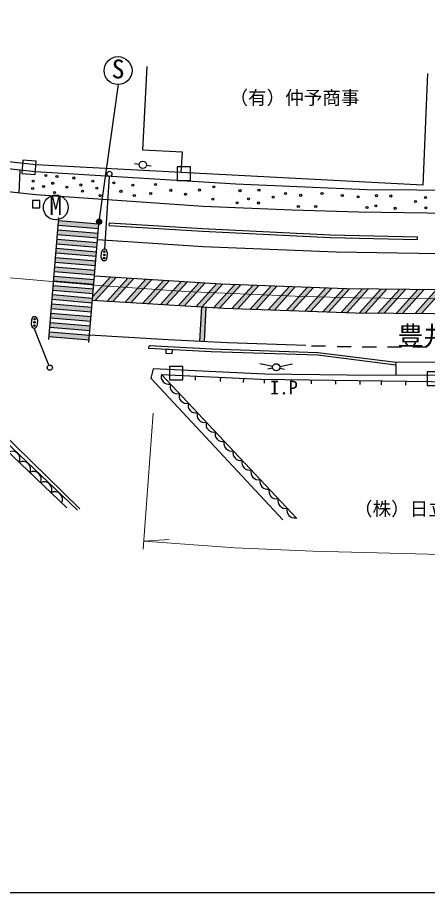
# Model space of a CAD drawing. Units: millimetres at full size, sheet at 1:1000; details may follow other scales. Extents: x 40000 to 680000, y 20000 to 380000.
# Drawn here: x 276076 to 315796, y 205000 to 289678 of the extents above; entities that cross this region are included whole.
import ezdxf
from ezdxf.enums import TextEntityAlignment as Align

# ---------------------------------------------------------------- set-up
doc = ezdxf.new("R2010")
doc.units = ezdxf.units.MM
doc.header["$LTSCALE"] = 1000
doc.linetypes.add('CHAIN', pattern=[18.5, 12, -1.5, 3.5, -1.5])
for name, color, linetype, lineweight in [('M-BGD', 7, 'Continuous', 25), ('M-BGD-EXST', 7, 'Continuous', 25), ('M-BMK', 2, 'CHAIN', 13), ('M-STR-HTXT', 7, 'Continuous', 13), ('M-STR-STRC', 7, 'Continuous', 25), ('M-TTL-BAND', 7, 'Continuous', 25)]:
    doc.layers.add(name, color=color, linetype=linetype, lineweight=lineweight)
doc.layers.add('M-BMK-HTXT', color=7, linetype='Continuous')
doc.styles.add('ＭＳ ゴシック', font='')
doc.styles.get('ＭＳ ゴシック').set_extended_font_data('MS Gothic')

msp = doc.modelspace()

# ---------------------------------------------------------------- hatches: boundary and pattern name
at = {"layer": 'M-BGD-EXST'}
msp.add_hatch(color=256, dxfattribs=at).paths.add_polyline_path([(283758, 269805, 1), (284197, 270044, 0.41421), (283858, 270144, 0.41421)])
at = {"layer": 'M-STR-STRC'}
for points in [[(283959, 269704), (280073, 270032), (280035, 269583), (283921, 269256)], [(283884, 268807), (279997, 269135), (279959, 268686), (283846, 268359)], [(283808, 267910), (279921, 268238), (279884, 267790), (283770, 267462)], [(283732, 267013), (279846, 267341), (279808, 266893), (283695, 266565)], [(283657, 266117), (279770, 266444), (279732, 265996), (283619, 265668)], [(283581, 265220), (279695, 265548), (279657, 265099), (283543, 264771)], [(283505, 264323), (279619, 264651), (279581, 264202), (283468, 263875)], [(285621, 264517), (285048, 264553), (283368, 262690), (283338, 262337), (283639, 262319)], [(287340, 264408), (286767, 264444), (284786, 262247), (285359, 262211)], [(289060, 264298), (288487, 264335), (286506, 262139), (287080, 262103)], [(290779, 264189), (290206, 264226), (288227, 262031), (288801, 261995)], [(283430, 263426), (279543, 263754), (279505, 263305), (283392, 262978)], [(292499, 264080), (291925, 264116), (289948, 261924), (290521, 261888)], [(294218, 263971), (293645, 264007), (291669, 261816), (292242, 261780)], [(295940, 263865), (295817, 263869), (295364, 263898), (293389, 261708), (293963, 261672)], [(297698, 263798), (297112, 263820), (295110, 261600), (295684, 261565)], [(299456, 263731), (298870, 263754), (296849, 261513), (297437, 261493)], [(301213, 263665), (300627, 263687), (298612, 261452), (299199, 261431)], [(302971, 263598), (302385, 263620), (300374, 261390), (300962, 261370)], [(304729, 263531), (304143, 263553), (302137, 261329), (302724, 261309)], [(306486, 263464), (305900, 263487), (303899, 261268), (304487, 261247)], [(308252, 263406), (307950, 263409), (307658, 263420), (305662, 261206), (306249, 261186)], [(310057, 263393), (309455, 263397), (307424, 261145), (308012, 261124)], [(311863, 263379), (311261, 263383), (309196, 261094), (309797, 261088)], [(313668, 263365), (313066, 263369), (310999, 261077), (311599, 261071)], [(315474, 263351), (314872, 263356), (312801, 261060), (313402, 261054)], [(283354, 262529), (279468, 262857), (279430, 262409), (283316, 262081)], [(317280, 263338), (317205, 263338), (316677, 263342), (314603, 261042), (315204, 261037)], [(283279, 261633), (279392, 261960), (279354, 261512), (283241, 261184)], [(294337, 261649), (293888, 261677), (293706, 258328), (294155, 258304)], [(283203, 260736), (279316, 261063), (279279, 260615), (283165, 260287)], [(283127, 259839), (279241, 260167), (279203, 259718), (283090, 259391)], [(283052, 258942), (279165, 259270), (279127, 258821), (283014, 258494)]]:
    msp.add_hatch(color=256, dxfattribs=at).paths.add_polyline_path(points)

# ---------------------------------------------------------------- linework, layer by layer
at = {"layer": 'M-BGD'}
for p, q in [((287871, 275456), (287397, 275511)), ((288566, 275375), (289040, 275319)), ((276288, 274914), (276207, 272685)), ((284960, 269549), (284975, 269799)), ((314814, 268193), (314819, 268443)), ((288811, 257655), (288825, 257904)), ((300799, 255898), (299562, 256153)), ((300799, 255756), (300331, 255660)), ((301484, 255898), (302722, 256153)), ((301484, 255756), (301952, 255660)), ((312730, 256027), (312727, 255057)), ((312730, 256027), (312762, 256275)), ((328974, 256423), (312762, 256275)), ((303134, 241202), (290019, 255122)), ((293308, 254573), (293326, 254973)), ((295744, 254464), (295762, 254863)), ((297982, 254363), (298000, 254762)), ((300008, 254284), (300014, 254684)), ((302578, 254247), (302583, 254647)), ((304567, 254219), (304573, 254618)), ((306910, 254185), (306916, 254585)), ((309257, 254151), (309263, 254551)), ((311333, 254122), (311339, 254522)), ((313691, 254088), (313697, 254488))]:
    msp.add_line(p, q, dxfattribs=at)
for points in [[(356006, 271696), (334500, 270759), (324671, 270625), (309116, 270825), (302677, 271041), (294064, 271403), (277845, 272508), (259190, 274530), (257342, 272543), (246613, 274106), (246028, 275074), (230501, 277814), (215615, 280693), (196253, 284519), (173681, 288979), (150433, 293572), (130068, 297608), (113019, 301105), (112088, 300690), (111365, 301570), (94571, 304736), (72573, 309080)], [(355926, 274024), (340983, 273205), (329338, 272884), (309916, 272990), (297237, 273548), (277813, 274749), (266866, 275932), (260307, 276641), (259038, 276716), (258366, 276497), (257702, 276088), (256209, 274426), (245428, 275817), (230528, 278353), (213309, 281920), (199224, 284901), (170802, 290228), (150528, 294300), (133021, 297766), (100333, 304498), (72726, 309832)], [(291947, 274663), (277863, 275430), (271665, 276100), (272344, 285746)], [(315781, 284259), (315358, 273451), (291947, 274663), (292050, 276650), (288227, 276848), (288646, 284945)], [(284960, 269549), (293995, 269016), (306351, 268383), (314814, 268193)], [(284975, 269799), (294009, 269265), (306360, 268633), (314819, 268443)], [(454782, 267850), (425601, 264145), (398362, 260670), (380044, 258383), (368754, 257187), (363873, 256776), (349824, 256176), (325673, 255015), (308018, 255073), (300042, 255175), (289232, 255672), (289009, 254789), (301783, 241052)], [(290019, 255122), (299619, 254689), (318505, 254419), (326624, 254563), (344412, 255337), (362150, 256225), (376147, 257516), (388509, 258824), (403342, 260807), (421797, 263146), (453029, 267266), (454902, 267465), (454782, 267850)], [(250463, 259216), (266443, 256683), (281899, 241999)], [(280841, 242232), (265929, 256443), (257811, 257716), (257968, 258719)], [(282118, 242127), (266285, 257595)], [(312730, 256027), (305161, 256985), (294851, 257325), (288811, 257655)], [(312762, 256275), (305181, 257235), (294862, 257575), (288825, 257904)]]:
    msp.add_lwpolyline(points, dxfattribs=at)
for points in [[(276497, 274582), (277794, 274487), (277888, 275784), (276592, 275878)], [(291548, 273914), (292848, 273914), (292848, 275214), (291548, 275214)], [(277541, 271273), (278241, 271273), (278241, 271973), (277541, 271973)], [(290434, 257189), (291058, 257155), (291078, 257531), (290455, 257565)], [(290797, 254605), (292097, 254605), (292097, 255905), (290797, 255905)], [(315756, 254072), (317056, 254072), (317056, 255372), (315756, 255372)]]:
    msp.add_lwpolyline(points, close=True, dxfattribs=at)
for centre, radius in [((288219, 275415), 350), ((278824, 274378), 100), ((279901, 274295), 100), ((277598, 273848), 100), ((279487, 273633), 100), ((281525, 274146), 100), ((282221, 273467), 100), ((283365, 273848), 100), ((285403, 273682), 100), ((287259, 273451), 100), ((289447, 273517), 100), ((277548, 273136), 100), ((278608, 273318), 100), ((279669, 272739), 100), ((280862, 273252), 100), ((282370, 272871), 100), ((283762, 273153), 100), ((286099, 272855), 100), ((288983, 272639), 100), ((290938, 272954), 100), ((292358, 272570), 100), ((293717, 272984), 100), ((295092, 273282), 100), ((297628, 272918), 100), ((299467, 272967), 100), ((302036, 272636), 100), ((305574, 272636), 100), ((284094, 272441), 100), ((287392, 272457), 100), ((294993, 272107), 100), ((297363, 271742), 100), ((298457, 272123), 100), ((299418, 271726), 100), ((300843, 272289), 100), ((303511, 272471), 100), ((307546, 272454), 100), ((309087, 272322), 100), ((310844, 272438), 100), ((312236, 272405), 100), ((314622, 271875), 100), ((315600, 272256), 100), ((303279, 271395), 100), ((304961, 271378), 100), ((309932, 271295), 100), ((310794, 271461), 100), ((312667, 271213), 100), ((315633, 271262), 100), ((301142, 255827), 350)]:
    msp.add_circle(centre, radius, dxfattribs=at)
for centre, radius, start, end in [((290724, 254915), 735, 163.63298, 282.95402), ((291594, 253992), 735, 163.63298, 282.95402), ((292464, 253068), 735, 163.63298, 282.95402), ((293334, 252145), 735, 163.63298, 282.95402), ((294204, 251221), 735, 163.63298, 282.95402), ((295075, 250298), 735, 163.63298, 282.95402), ((295945, 249374), 735, 163.63298, 282.95402), ((296815, 248451), 735, 163.63298, 282.95402), ((275569, 246961), 743, 333.12052, 119.63276), ((297685, 247527), 735, 163.63298, 282.95402), ((276599, 245979), 743, 333.12052, 119.63276), ((298555, 246604), 735, 163.63298, 282.95402), ((277629, 244997), 743, 333.12052, 119.63276), ((299425, 245680), 735, 163.63298, 282.95402), ((278659, 244015), 743, 333.12052, 119.63276), ((300295, 244757), 735, 163.63298, 282.95402), ((301165, 243834), 735, 163.63298, 282.95402), ((279690, 243033), 743, 333.12052, 119.63276), ((302035, 242910), 735, 163.63298, 282.95402), ((302905, 241987), 735, 163.63298, 282.95402)]:
    msp.add_arc(centre, radius, start, end, dxfattribs=at)
at = {"layer": 'M-BGD-EXST'}
msp.add_line((283978, 269924), (285866, 283193), dxfattribs=at)
for centre, radius in [((285821, 284542), 1350), ((279783, 271294), 1200), ((283978, 269924), 250)]:
    msp.add_circle(centre, radius, dxfattribs=at)
at = {"layer": 'M-BMK'}
msp.add_lwpolyline([(467170, 276801), (449252, 274542), (415751, 270364), (387613, 266902), (375536, 265441), (367951, 264642), (357117, 263785), (348751, 263214), (331856, 262546), (319357, 262431), (308646, 262559), (302979, 262698), (292339, 263174), (283962, 263755), (273746, 264628)], dxfattribs=at)
at = {"layer": 'M-STR-HTXT'}
for p, q in [((289204, 251393), (288259, 238236)), ((288314, 238998), (290763, 239161))]:
    msp.add_line(p, q, dxfattribs=at)
msp.add_lwpolyline([(288314, 238998), (297140, 238352), (304700, 238031), (315893, 237737), (327780, 237706), (337774, 237956), (352443, 238604), (358989, 238986), (374232, 240088), (380078, 240670), (392381, 242088), (398127, 242737), (409083, 243887), (413513, 244403), (432986, 246634), (457865, 249343)], dxfattribs=at)
at = {"layer": 'M-STR-STRC'}
for p, q in [((284962, 274298), (284505, 267245)), ((279101, 258504), (280096, 270310)), ((280035, 269583), (283921, 269256)), ((280073, 270032), (283959, 269704)), ((282991, 258227), (283987, 270033)), ((279959, 268686), (283846, 268359)), ((279997, 269135), (283884, 268807)), ((279884, 267790), (283770, 267462)), ((279921, 268238), (283808, 267910)), ((279808, 266893), (283695, 266565)), ((279846, 267341), (283732, 267013)), ((284193, 266431), (284212, 266981)), ((284762, 266961), (284742, 266411)), ((279732, 265996), (283619, 265668)), ((279770, 266444), (283657, 266117)), ((279657, 265099), (283543, 264771)), ((279695, 265548), (283581, 265220)), ((279581, 264202), (283468, 263875)), ((279619, 264651), (283505, 264323)), ((283368, 262690), (285048, 264553)), ((283639, 262319), (285621, 264517)), ((284786, 262247), (286767, 264444)), ((285359, 262211), (287340, 264408)), ((286506, 262139), (288487, 264335)), ((287080, 262103), (289060, 264298)), ((288227, 262031), (290206, 264226)), ((279543, 263754), (283430, 263426)), ((288801, 261995), (290779, 264189)), ((289948, 261924), (291925, 264116)), ((290521, 261888), (292499, 264080)), ((291669, 261816), (293645, 264007)), ((292242, 261780), (294218, 263971)), ((293389, 261708), (295364, 263898)), ((293963, 261672), (295940, 263865)), ((295110, 261600), (297112, 263820)), ((295684, 261565), (297698, 263798)), ((296849, 261513), (298870, 263754)), ((297437, 261493), (299456, 263731)), ((298612, 261452), (300627, 263687)), ((299199, 261431), (301213, 263665)), ((300374, 261390), (302385, 263620)), ((300962, 261370), (302971, 263598)), ((302137, 261329), (304143, 263553)), ((302724, 261309), (304729, 263531)), ((303899, 261268), (305900, 263487)), ((304487, 261247), (306486, 263464)), ((305662, 261206), (307658, 263420)), ((306249, 261186), (308252, 263406)), ((307424, 261145), (309455, 263397)), ((308012, 261124), (310057, 263393)), ((309196, 261094), (311261, 263383)), ((309797, 261088), (311863, 263379)), ((310999, 261077), (313066, 263369)), ((311599, 261071), (313668, 263365)), ((312801, 261060), (314872, 263356)), ((313402, 261054), (315474, 263351)), ((279468, 262857), (283354, 262529)), ((279505, 263305), (283392, 262978)), ((314603, 261042), (316677, 263342)), ((315204, 261037), (317280, 263338)), ((279392, 261960), (283279, 261633)), ((279430, 262409), (283316, 262081)), ((293888, 261677), (293706, 258328)), ((279316, 261063), (283203, 260736)), ((279354, 261512), (283241, 261184)), ((294337, 261653), (294155, 258304)), ((277434, 259906), (277452, 260456)), ((278001, 260439), (277984, 259889)), ((279241, 260167), (283127, 259839)), ((279279, 260615), (283165, 260287)), ((279116, 256022), (277701, 259623)), ((279165, 259270), (283052, 258942)), ((279203, 259718), (283090, 259391)), ((279127, 258821), (283014, 258494)), ((305925, 257856), (304562, 257856)), ((308399, 257814), (307036, 257814)), ((310842, 257762), (309479, 257762)), ((313285, 257762), (311922, 257762)), ((315728, 257762), (314365, 257762))]:
    msp.add_line(p, q, dxfattribs=at)
for points in [[(283833, 268207), (294073, 267516), (306936, 267014), (318849, 266794), (328824, 266814), (343420, 267146), (353375, 267677), (354195, 268015), (355039, 268766), (355483, 269495), (355830, 270600), (356006, 271696)], [(350174, 264085), (339440, 263634), (330227, 263388), (317205, 263338), (307950, 263409), (295817, 263869), (283533, 264649)], [(283338, 262337), (296075, 261540), (308775, 261098), (323977, 260953), (337006, 261221), (345875, 261536), (347087, 261850), (348078, 262358), (349193, 263012), (349876, 263694), (350174, 264085)], [(304024, 257941), (296406, 258182), (290658, 258494), (283052, 258942)]]:
    msp.add_lwpolyline(points, dxfattribs=at)
for centre, radius in [((284978, 274548), 250), ((284480, 266698), 75), ((284491, 267008), 75), ((284469, 266388), 75), ((277721, 260175), 75), ((277731, 260485), 75), ((277711, 259865), 75), ((279207, 255790), 250)]:
    msp.add_circle(centre, radius, dxfattribs=at)
for centre, start, end in [((284487, 266971), 87.95274, 177.95274), ((284487, 266971), 357.95274, 87.95274), ((284468, 266421), 177.95274, 267.95274), ((284468, 266421), 267.95274, 357.95274), ((277726, 260447), 88.20842, 178.20842), ((277726, 260447), 358.20842, 88.20842), ((277709, 259898), 178.20842, 268.20842), ((277709, 259898), 268.20842, 358.20842)]:
    msp.add_arc(centre, 275, start, end, dxfattribs=at)
at = {"layer": 'M-TTL-BAND'}
msp.add_line((40000, 205000), (579000, 205000), dxfattribs=at)

# ---------------------------------------------------------------- texts
at = {"layer": 'M-BGD-EXST', "style": 'ＭＳ ゴシック'}
msp.add_text('S', height=1833, rotation=358.508, dxfattribs=at).set_placement((285166, 283250), align=Align.BOTTOM_LEFT)
msp.add_text('M', height=1833, dxfattribs=at).set_placement((279161, 270015), align=Align.BOTTOM_LEFT)
at = {"layer": 'M-BMK-HTXT', "style": 'ＭＳ ゴシック'}
for s, height, p in [('（有）仲予商事', 1320, (296608, 280866)), ('豊井東バス停', 1833, (312903, 257418)), ('（株）日立製作所\u3000笠戸工場', 1320, (308668, 241076))]:
    msp.add_text(s, height=height, dxfattribs=at).set_placement(p, align=Align.BOTTOM_LEFT)
at = {"layer": 'M-STR-STRC', "style": 'ＭＳ ゴシック'}
msp.add_text('I.P', height=1320, dxfattribs=at).set_placement((300540, 252811), align=Align.BOTTOM_LEFT)

doc.saveas('drawing.dxf')
